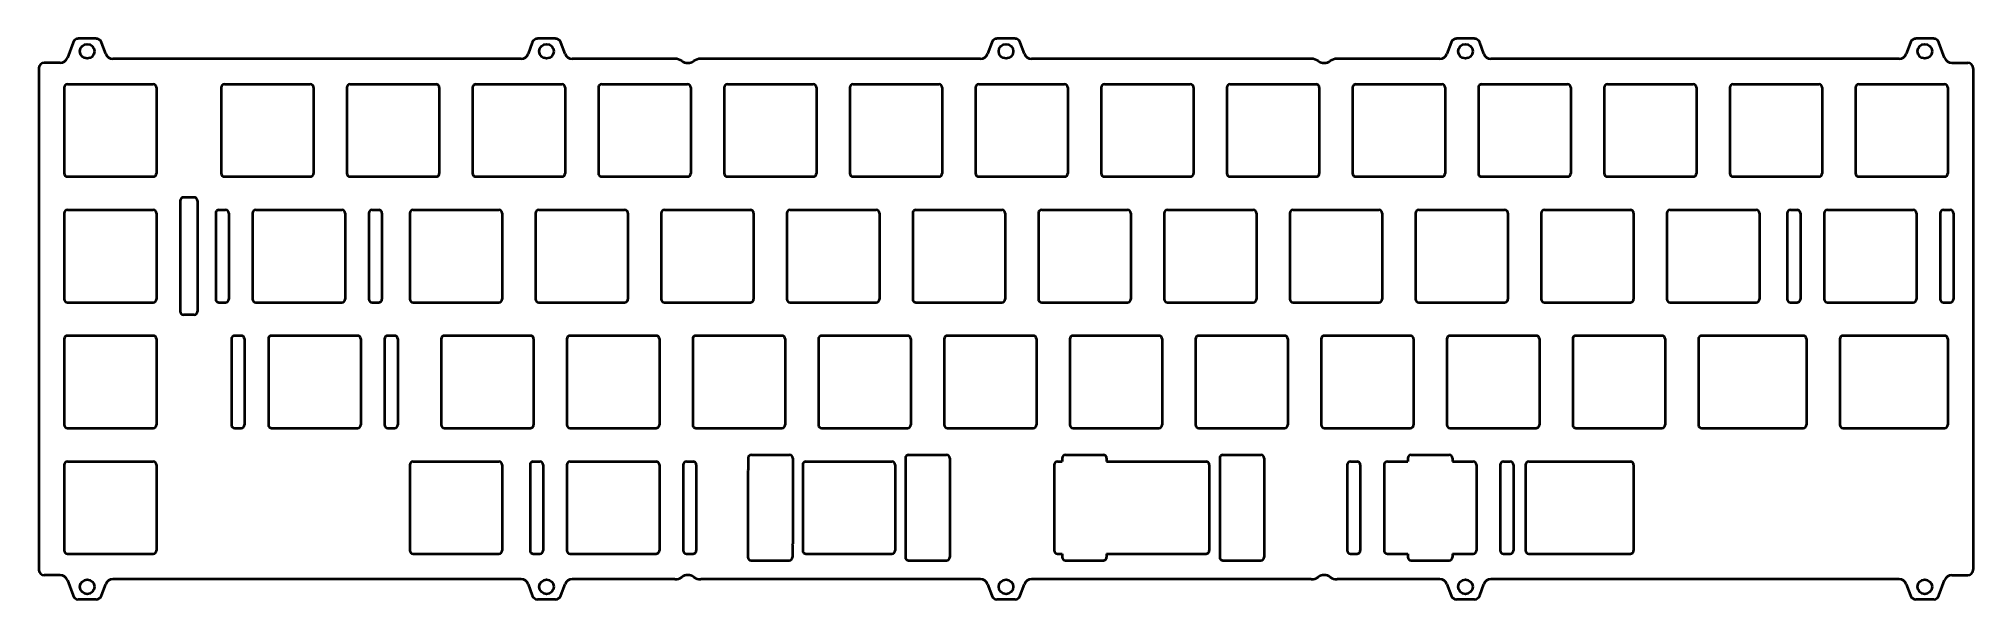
# Model space of a CAD drawing. Header units: inches. Extents: x -147 to 147, y -42 to 42.
import ezdxf

# ---------------------------------------------------------------- set-up
doc = ezdxf.new("R2010")
doc.units = ezdxf.units.IN
doc.header["$MEASUREMENT"] = 0
doc.layers.add('Visible', color=7, linetype='Continuous', lineweight=40)

msp = doc.modelspace()

# ---------------------------------------------------------------- linework, layer by layer
at = {"layer": 'Visible'}
for p, q in [((-141.38, 41.92), (-142.23, 39.58)), ((-137.86, 42.48), (-140.58, 42.48)), ((-136.43, 40.18), (-137.06, 41.92)), ((-71.78, 41.92), (-72.41, 40.18)), ((-68.25, 42.48), (-70.98, 42.48)), ((-66.82, 40.18), (-67.45, 41.92)), ((-2.17, 41.92), (-2.8, 40.18)), ((1.37, 42.48), (-1.37, 42.48)), ((2.8, 40.18), (2.17, 41.92)), ((67.45, 41.92), (66.82, 40.18)), ((70.98, 42.48), (68.25, 42.48)), ((72.41, 40.18), (71.78, 41.92)), ((137.06, 41.92), (136.43, 40.18)), ((140.58, 42.48), (137.86, 42.48)), ((142.23, 39.58), (141.38, 41.92)), ((-143.31, 38.83), (-145.73, 38.83)), ((-73.49, 39.42), (-135.35, 39.42)), ((-50.18, 39.42), (-65.74, 39.42)), ((-3.88, 39.42), (-46.26, 39.42)), ((46.26, 39.42), (3.88, 39.42)), ((65.74, 39.42), (50.18, 39.42)), ((135.35, 39.42), (73.49, 39.42)), ((143.31, 38.83), (145.73, 38.83)), ((-146.58, 37.98), (-146.58, -37.98)), ((-142.23, 35.58), (-129.23, 35.58)), ((-118.42, 35.58), (-105.42, 35.58)), ((-99.37, 35.58), (-86.37, 35.58)), ((-80.32, 35.58), (-67.32, 35.58)), ((-61.27, 35.58), (-48.27, 35.58)), ((-42.22, 35.58), (-29.22, 35.58)), ((-23.17, 35.58), (-10.17, 35.58)), ((-4.12, 35.58), (8.88, 35.58)), ((14.93, 35.58), (27.93, 35.58)), ((33.98, 35.58), (46.98, 35.58)), ((53.03, 35.58), (66.03, 35.58)), ((72.08, 35.58), (85.08, 35.58)), ((91.13, 35.58), (104.13, 35.58)), ((110.18, 35.58), (123.18, 35.58)), ((129.23, 35.58), (142.23, 35.58)), ((146.58, 37.98), (146.58, -37.98)), ((-142.73, 35.07), (-142.73, 22.07)), ((-128.73, 35.07), (-128.73, 22.07)), ((-118.92, 35.07), (-118.92, 22.07)), ((-104.92, 35.07), (-104.92, 22.07)), ((-99.87, 35.07), (-99.87, 22.07)), ((-85.87, 35.07), (-85.87, 22.07)), ((-80.82, 35.07), (-80.82, 22.07)), ((-66.82, 35.07), (-66.82, 22.07)), ((-61.77, 35.07), (-61.77, 22.07)), ((-47.77, 35.07), (-47.77, 22.07)), ((-42.72, 35.07), (-42.72, 22.07)), ((-28.72, 35.07), (-28.72, 22.07)), ((-23.67, 35.07), (-23.67, 22.07)), ((-9.67, 35.07), (-9.67, 22.07)), ((-4.62, 35.07), (-4.62, 22.07)), ((9.38, 35.07), (9.38, 22.07)), ((14.43, 35.07), (14.43, 22.07)), ((28.43, 35.07), (28.43, 22.07)), ((33.48, 35.07), (33.48, 22.07)), ((47.48, 35.07), (47.48, 22.07)), ((52.53, 35.07), (52.53, 22.07)), ((66.53, 35.07), (66.53, 22.07)), ((71.58, 35.07), (71.58, 22.07)), ((85.58, 35.07), (85.58, 22.07)), ((90.63, 35.07), (90.63, 22.07)), ((104.63, 35.07), (104.63, 22.07)), ((109.68, 35.07), (109.68, 22.07)), ((123.68, 35.07), (123.68, 22.07)), ((128.73, 35.07), (128.73, 22.07)), ((142.73, 35.07), (142.73, 22.07)), ((-142.23, 21.57), (-129.23, 21.57)), ((-118.42, 21.57), (-105.42, 21.57)), ((-99.37, 21.57), (-86.37, 21.57)), ((-80.32, 21.57), (-67.32, 21.57)), ((-61.27, 21.57), (-48.27, 21.57)), ((-42.22, 21.57), (-29.22, 21.57)), ((-23.17, 21.57), (-10.17, 21.57)), ((-4.12, 21.57), (8.88, 21.57)), ((14.93, 21.57), (27.93, 21.57)), ((33.98, 21.57), (46.98, 21.57)), ((53.03, 21.57), (66.03, 21.57)), ((72.08, 21.57), (85.08, 21.57)), ((91.13, 21.57), (104.13, 21.57)), ((110.18, 21.57), (123.18, 21.57)), ((129.23, 21.57), (142.23, 21.57)), ((-125.12, 17.93), (-125.12, 1.13)), ((-123.03, 18.43), (-124.62, 18.43)), ((-122.53, 17.93), (-122.53, 1.13)), ((-142.73, 16.02), (-142.73, 3.02)), ((-142.23, 16.52), (-129.23, 16.52)), ((-128.73, 16.02), (-128.73, 3.02)), ((-119.76, 16.02), (-119.76, 3.02)), ((-119.26, 16.52), (-118.26, 16.52)), ((-117.76, 16.02), (-117.76, 3.02)), ((-114.16, 16.02), (-114.16, 3.02)), ((-113.66, 16.52), (-100.66, 16.52)), ((-100.16, 16.02), (-100.16, 3.02)), ((-96.56, 16.02), (-96.56, 3.02)), ((-96.06, 16.52), (-95.06, 16.52)), ((-94.56, 16.02), (-94.56, 3.02)), ((-90.34, 16.02), (-90.34, 3.02)), ((-89.84, 16.52), (-76.84, 16.52)), ((-76.34, 16.02), (-76.34, 3.02)), ((-71.29, 16.02), (-71.29, 3.02)), ((-70.79, 16.52), (-57.79, 16.52)), ((-57.29, 16.02), (-57.29, 3.02)), ((-52.24, 16.02), (-52.24, 3.02)), ((-51.74, 16.52), (-38.74, 16.52)), ((-38.24, 16.02), (-38.24, 3.02)), ((-33.19, 16.02), (-33.19, 3.02)), ((-32.69, 16.52), (-19.69, 16.52)), ((-19.19, 16.02), (-19.19, 3.02)), ((-14.14, 16.02), (-14.14, 3.02)), ((-13.64, 16.52), (-0.64, 16.52)), ((-0.14, 16.02), (-0.14, 3.02)), ((4.91, 16.02), (4.91, 3.02)), ((5.41, 16.52), (18.41, 16.52)), ((18.91, 16.02), (18.91, 3.02)), ((23.96, 16.02), (23.96, 3.02)), ((24.46, 16.52), (37.46, 16.52)), ((37.96, 16.02), (37.96, 3.02)), ((43.01, 16.02), (43.01, 3.02)), ((43.51, 16.52), (56.51, 16.52)), ((57.01, 16.02), (57.01, 3.02)), ((62.06, 16.02), (62.06, 3.02)), ((62.56, 16.52), (75.56, 16.52)), ((76.06, 16.02), (76.06, 3.02)), ((81.11, 16.02), (81.11, 3.02)), ((81.61, 16.52), (94.61, 16.52)), ((95.11, 16.02), (95.11, 3.02)), ((100.16, 16.02), (100.16, 3.02)), ((100.66, 16.52), (113.66, 16.52)), ((114.16, 16.02), (114.16, 3.02)), ((118.37, 16.02), (118.37, 3.02)), ((118.87, 16.52), (119.87, 16.52)), ((120.37, 16.02), (120.37, 3.02)), ((123.97, 16.02), (123.97, 3.02)), ((124.47, 16.52), (137.47, 16.52)), ((137.97, 16.02), (137.97, 3.02)), ((141.57, 16.02), (141.57, 3.02)), ((142.07, 16.52), (143.07, 16.52)), ((143.57, 16.02), (143.57, 3.02)), ((-142.23, 2.52), (-129.23, 2.52)), ((-123.03, 0.62), (-124.62, 0.62)), ((-119.26, 2.52), (-118.26, 2.52)), ((-113.66, 2.52), (-100.66, 2.52)), ((-96.06, 2.52), (-95.06, 2.52)), ((-89.84, 2.52), (-76.84, 2.52)), ((-70.79, 2.52), (-57.79, 2.52)), ((-51.74, 2.52), (-38.74, 2.52)), ((-32.69, 2.52), (-19.69, 2.52)), ((-13.64, 2.52), (-0.64, 2.52)), ((5.41, 2.52), (18.41, 2.52)), ((24.46, 2.52), (37.46, 2.52)), ((43.51, 2.52), (56.51, 2.52)), ((62.56, 2.52), (75.56, 2.52)), ((81.61, 2.52), (94.61, 2.52)), ((100.66, 2.52), (113.66, 2.52)), ((118.87, 2.52), (119.87, 2.52)), ((124.47, 2.52), (137.47, 2.52)), ((142.07, 2.52), (143.07, 2.52)), ((-142.23, -2.52), (-129.23, -2.52)), ((-116.88, -2.52), (-115.88, -2.52)), ((-111.28, -2.52), (-98.27, -2.52)), ((-93.67, -2.52), (-92.67, -2.52)), ((-85.08, -2.52), (-72.08, -2.52)), ((-66.03, -2.52), (-53.03, -2.52)), ((-46.98, -2.52), (-33.98, -2.52)), ((-27.93, -2.52), (-14.93, -2.52)), ((-8.88, -2.52), (4.12, -2.52)), ((10.17, -2.52), (23.17, -2.52)), ((29.22, -2.52), (42.22, -2.52)), ((48.27, -2.52), (61.27, -2.52)), ((67.32, -2.52), (80.32, -2.52)), ((86.37, -2.52), (99.37, -2.52)), ((105.42, -2.52), (120.8, -2.52)), ((126.85, -2.52), (142.23, -2.52)), ((-142.73, -3.03), (-142.73, -16.03)), ((-128.73, -3.03), (-128.73, -16.03)), ((-117.38, -3.03), (-117.38, -16.03)), ((-115.38, -3.03), (-115.38, -16.03)), ((-111.78, -3.03), (-111.78, -16.03)), ((-97.77, -3.03), (-97.77, -16.03)), ((-94.17, -3.03), (-94.17, -16.03)), ((-92.17, -3.03), (-92.17, -16.03)), ((-85.58, -3.03), (-85.58, -16.03)), ((-71.58, -3.03), (-71.58, -16.03)), ((-66.53, -3.03), (-66.53, -16.03)), ((-52.53, -3.03), (-52.53, -16.03)), ((-47.48, -3.03), (-47.48, -16.03)), ((-33.48, -3.03), (-33.48, -16.03)), ((-28.43, -3.03), (-28.43, -16.03)), ((-14.43, -3.03), (-14.43, -16.03)), ((-9.38, -3.03), (-9.38, -16.03)), ((4.62, -3.03), (4.62, -16.03)), ((9.67, -3.03), (9.67, -16.03)), ((23.67, -3.03), (23.67, -16.03)), ((28.72, -3.03), (28.72, -16.03)), ((42.72, -3.03), (42.72, -16.03)), ((47.77, -3.03), (47.77, -16.03)), ((61.77, -3.03), (61.77, -16.03)), ((66.82, -3.03), (66.82, -16.03)), ((80.82, -3.03), (80.82, -16.03)), ((85.87, -3.03), (85.87, -16.03)), ((99.87, -3.03), (99.87, -16.03)), ((104.92, -3.03), (104.92, -16.03)), ((121.3, -3.03), (121.3, -16.03)), ((126.35, -3.03), (126.35, -16.03)), ((142.73, -3.03), (142.73, -16.03)), ((-142.23, -16.52), (-129.23, -16.52)), ((-116.88, -16.52), (-115.88, -16.52)), ((-111.28, -16.52), (-98.27, -16.52)), ((-93.67, -16.52), (-92.67, -16.52)), ((-85.08, -16.52), (-72.08, -16.52)), ((-66.03, -16.52), (-53.03, -16.52)), ((-46.98, -16.52), (-33.98, -16.52)), ((-27.93, -16.52), (-14.93, -16.52)), ((-8.88, -16.52), (4.12, -16.52)), ((10.17, -16.52), (23.17, -16.52)), ((29.22, -16.52), (42.22, -16.52)), ((48.27, -16.52), (61.27, -16.52)), ((67.32, -16.52), (80.32, -16.52)), ((86.37, -16.52), (99.37, -16.52)), ((105.42, -16.52), (120.8, -16.52)), ((126.85, -16.52), (142.23, -16.52)), ((-142.73, -22.08), (-142.73, -35.08)), ((-142.23, -21.57), (-129.23, -21.57)), ((-128.73, -22.08), (-128.73, -35.08)), ((-90.34, -22.08), (-90.34, -35.08)), ((-89.84, -21.57), (-76.84, -21.57)), ((-76.34, -22.08), (-76.34, -35.08)), ((-72.13, -22.08), (-72.13, -35.08)), ((-71.63, -21.57), (-70.63, -21.57)), ((-70.13, -22.08), (-70.13, -35.08)), ((-66.53, -22.08), (-66.53, -35.08)), ((-66.03, -21.57), (-53.03, -21.57)), ((-52.53, -22.08), (-52.53, -35.08)), ((-48.93, -22.08), (-48.93, -35.08)), ((-48.43, -21.57), (-47.43, -21.57)), ((-46.93, -22.08), (-46.93, -35.08)), ((-39.13, -23.07), (-39.13, -36.08)), ((-39.09, -21.08), (-39.09, -22.88)), ((-38.59, -20.57), (-32.8, -20.57)), ((-32.3, -21.08), (-32.3, -34.08)), ((-30.81, -22.08), (-30.81, -35.08)), ((-30.31, -21.57), (-17.31, -21.57)), ((-16.81, -22.08), (-16.81, -35.08)), ((-15.25, -21.08), (-15.25, -36.08)), ((-14.75, -20.57), (-9, -20.57)), ((-8.5, -21.08), (-8.5, -36.08)), ((7.29, -22.08), (7.29, -35.08)), ((7.79, -21.57), (8.5, -21.57)), ((8.5, -21.08), (8.5, -21.57)), ((9, -20.57), (14.75, -20.57)), ((15.25, -21.08), (15.25, -21.57)), ((15.25, -21.57), (30.31, -21.57)), ((30.81, -22.08), (30.81, -35.08)), ((32.38, -21.08), (32.38, -36.08)), ((32.88, -20.57), (38.63, -20.57)), ((39.13, -21.08), (39.13, -36.08)), ((51.69, -22.08), (51.69, -35.08)), ((52.19, -21.57), (53.19, -21.57)), ((53.69, -22.08), (53.69, -35.08)), ((57.29, -22.08), (57.29, -35.08)), ((57.79, -21.57), (60.91, -21.57)), ((60.91, -21.08), (60.91, -21.57)), ((61.41, -20.57), (67.16, -20.57)), ((67.66, -21.08), (67.66, -21.57)), ((67.66, -21.57), (70.79, -21.57)), ((71.29, -22.08), (71.29, -35.08)), ((74.89, -22.08), (74.89, -35.08)), ((75.39, -21.57), (76.39, -21.57)), ((76.89, -22.08), (76.89, -35.08)), ((78.72, -22.08), (78.72, -35.08)), ((79.22, -21.57), (94.61, -21.57)), ((95.11, -22.08), (95.11, -35.08)), ((-32.34, -34.27), (-32.34, -36.08)), ((-142.23, -35.58), (-129.23, -35.58)), ((-89.84, -35.58), (-76.84, -35.58)), ((-71.63, -35.58), (-70.63, -35.58)), ((-66.03, -35.58), (-53.03, -35.58)), ((-48.43, -35.58), (-47.43, -35.58)), ((-38.63, -36.58), (-32.84, -36.58)), ((-30.31, -35.58), (-17.31, -35.58)), ((-14.75, -36.58), (-9, -36.58)), ((7.79, -35.58), (8.5, -35.58)), ((8.5, -35.58), (8.5, -36.08)), ((9, -36.58), (14.75, -36.58)), ((15.25, -35.58), (30.31, -35.58)), ((15.25, -35.58), (15.25, -36.08)), ((32.88, -36.58), (38.63, -36.58)), ((52.19, -35.58), (53.19, -35.58)), ((57.79, -35.58), (60.91, -35.58)), ((60.91, -35.58), (60.91, -36.08)), ((61.41, -36.58), (67.16, -36.58)), ((67.66, -35.58), (70.79, -35.58)), ((67.66, -35.58), (67.66, -36.08)), ((75.39, -35.58), (76.39, -35.58)), ((79.22, -35.58), (94.61, -35.58)), ((-143.31, -38.83), (-145.73, -38.83)), ((-142.23, -39.58), (-141.38, -41.92)), ((-137.06, -41.92), (-136.43, -40.18)), ((-73.49, -39.43), (-135.35, -39.43)), ((-72.41, -40.18), (-71.78, -41.92)), ((-67.45, -41.92), (-66.82, -40.18)), ((-50.18, -39.43), (-65.74, -39.43)), ((-3.88, -39.43), (-46.26, -39.43)), ((-2.8, -40.18), (-2.17, -41.92)), ((2.17, -41.92), (2.8, -40.18)), ((46.26, -39.43), (3.88, -39.43)), ((65.74, -39.43), (50.18, -39.43)), ((66.82, -40.18), (67.45, -41.92)), ((71.78, -41.92), (72.41, -40.18)), ((135.35, -39.43), (73.49, -39.43)), ((136.43, -40.18), (137.06, -41.92)), ((141.38, -41.92), (142.23, -39.58)), ((143.31, -38.83), (145.73, -38.83)), ((-137.86, -42.48), (-140.58, -42.48)), ((-68.25, -42.48), (-70.98, -42.48)), ((1.37, -42.48), (-1.37, -42.48)), ((70.98, -42.48), (68.25, -42.48)), ((140.58, -42.48), (137.86, -42.48))]:
    msp.add_line(p, q, dxfattribs=at)
for centre in [(-139.23, 40.57), (-69.62, 40.57), (0, 40.57), (69.62, 40.57), (139.23, 40.57), (-139.23, -40.58), (-69.62, -40.58), (0, -40.58), (69.62, -40.58), (139.23, -40.58)]:
    msp.add_circle(centre, 1.1, dxfattribs=at)
for centre, radius, start, end in [((-140.58, 41.62), 0.85, 90, 160), ((-137.86, 41.62), 0.85, 20, 90), ((-70.98, 41.62), 0.85, 90, 160), ((-68.25, 41.62), 0.85, 20, 90), ((-1.37, 41.62), 0.85, 90, 160), ((1.37, 41.62), 0.85, 20, 90), ((68.25, 41.62), 0.85, 90, 160), ((70.98, 41.62), 0.85, 20, 90), ((137.86, 41.62), 0.85, 90, 160), ((140.58, 41.62), 0.85, 20, 90), ((-145.73, 37.98), 0.85, 90, 180), ((-143.31, 39.98), 1.15, 270, 340), ((-135.35, 40.57), 1.15, 200, 270), ((-73.49, 40.57), 1.15, 270, 340), ((-65.74, 40.57), 1.15, 200, 270), ((-50.18, 37.57), 1.85, 55.9523, 90), ((-48.22, 40.47), 1.65, 235.9523, 304.0477), ((-46.26, 37.57), 1.85, 90, 124.0477), ((-3.88, 40.57), 1.15, 270, 340), ((3.88, 40.57), 1.15, 200, 270), ((46.26, 37.57), 1.85, 55.9523, 90), ((48.22, 40.47), 1.65, 235.9523, 304.0477), ((50.18, 37.57), 1.85, 90, 124.0477), ((65.74, 40.57), 1.15, 270, 340), ((73.49, 40.57), 1.15, 200, 270), ((135.35, 40.57), 1.15, 270, 340), ((143.31, 39.98), 1.15, 200, 270), ((145.73, 37.98), 0.85, 0, 90), ((-142.23, 35.07), 0.5, 90, 180), ((-129.23, 35.07), 0.5, 0, 90), ((-118.42, 35.07), 0.5, 90, 180), ((-105.42, 35.07), 0.5, 0, 90), ((-99.37, 35.07), 0.5, 90, 180), ((-86.37, 35.07), 0.5, 0, 90), ((-80.32, 35.07), 0.5, 90, 180), ((-67.32, 35.07), 0.5, 0, 90), ((-61.27, 35.07), 0.5, 90, 180), ((-48.27, 35.07), 0.5, 0, 90), ((-42.22, 35.07), 0.5, 90, 180), ((-29.22, 35.07), 0.5, 0, 90), ((-23.17, 35.07), 0.5, 90, 180), ((-10.17, 35.07), 0.5, 0, 90), ((-4.12, 35.07), 0.5, 90, 180), ((8.88, 35.07), 0.5, 0, 90), ((14.93, 35.07), 0.5, 90, 180), ((27.93, 35.07), 0.5, 0, 90), ((33.98, 35.07), 0.5, 90, 180), ((46.98, 35.07), 0.5, 0, 90), ((53.03, 35.07), 0.5, 90, 180), ((66.03, 35.07), 0.5, 0, 90), ((72.08, 35.07), 0.5, 90, 180), ((85.08, 35.07), 0.5, 0, 90), ((91.13, 35.07), 0.5, 90, 180), ((104.13, 35.07), 0.5, 0, 90), ((110.18, 35.07), 0.5, 90, 180), ((123.18, 35.07), 0.5, 0, 90), ((129.23, 35.07), 0.5, 90, 180), ((142.23, 35.07), 0.5, 0, 90), ((-142.23, 22.07), 0.5, 180, 270), ((-129.23, 22.07), 0.5, 270, 0), ((-118.42, 22.07), 0.5, 180, 270), ((-105.42, 22.07), 0.5, 270, 0), ((-99.37, 22.07), 0.5, 180, 270), ((-86.37, 22.07), 0.5, 270, 0), ((-80.32, 22.07), 0.5, 180, 270), ((-67.32, 22.07), 0.5, 270, 0), ((-61.27, 22.07), 0.5, 180, 270), ((-48.27, 22.07), 0.5, 270, 0), ((-42.22, 22.07), 0.5, 180, 270), ((-29.22, 22.07), 0.5, 270, 0), ((-23.17, 22.07), 0.5, 180, 270), ((-10.17, 22.07), 0.5, 270, 0), ((-4.12, 22.07), 0.5, 180, 270), ((8.88, 22.07), 0.5, 270, 0), ((14.93, 22.07), 0.5, 180, 270), ((27.93, 22.07), 0.5, 270, 0), ((33.98, 22.07), 0.5, 180, 270), ((46.98, 22.07), 0.5, 270, 0), ((53.03, 22.07), 0.5, 180, 270), ((66.03, 22.07), 0.5, 270, 0), ((72.08, 22.07), 0.5, 180, 270), ((85.08, 22.07), 0.5, 270, 0), ((91.13, 22.07), 0.5, 180, 270), ((104.13, 22.07), 0.5, 270, 0), ((110.18, 22.07), 0.5, 180, 270), ((123.18, 22.07), 0.5, 270, 0), ((129.23, 22.07), 0.5, 180, 270), ((142.23, 22.07), 0.5, 270, 0), ((-124.62, 17.93), 0.5, 90, 180), ((-123.03, 17.93), 0.5, 0, 90), ((-142.23, 16.02), 0.5, 90, 180), ((-129.23, 16.02), 0.5, 0, 90), ((-119.26, 16.02), 0.5, 90, 180), ((-118.26, 16.02), 0.5, 0, 90), ((-113.66, 16.02), 0.5, 90, 180), ((-100.66, 16.02), 0.5, 0, 90), ((-96.06, 16.02), 0.5, 90, 180), ((-95.06, 16.02), 0.5, 0, 90), ((-89.84, 16.02), 0.5, 90, 180), ((-76.84, 16.02), 0.5, 0, 90), ((-70.79, 16.02), 0.5, 90, 180), ((-57.79, 16.02), 0.5, 0, 90), ((-51.74, 16.02), 0.5, 90, 180), ((-38.74, 16.02), 0.5, 0, 90), ((-32.69, 16.02), 0.5, 90, 180), ((-19.69, 16.02), 0.5, 0, 90), ((-13.64, 16.02), 0.5, 90, 180), ((-0.64, 16.02), 0.5, 0, 90), ((5.41, 16.02), 0.5, 90, 180), ((18.41, 16.02), 0.5, 0, 90), ((24.46, 16.02), 0.5, 90, 180), ((37.46, 16.02), 0.5, 0, 90), ((43.51, 16.02), 0.5, 90, 180), ((56.51, 16.02), 0.5, 0, 90), ((62.56, 16.02), 0.5, 90, 180), ((75.56, 16.02), 0.5, 0, 90), ((81.61, 16.02), 0.5, 90, 180), ((94.61, 16.02), 0.5, 0, 90), ((100.66, 16.02), 0.5, 90, 180), ((113.66, 16.02), 0.5, 0, 90), ((118.87, 16.02), 0.5, 90, 180), ((119.87, 16.02), 0.5, 0, 90), ((124.47, 16.02), 0.5, 90, 180), ((137.47, 16.02), 0.5, 0, 90), ((142.07, 16.02), 0.5, 90, 180), ((143.07, 16.02), 0.5, 0, 90), ((-142.23, 3.02), 0.5, 180, 270), ((-129.23, 3.02), 0.5, 270, 0), ((-119.26, 3.02), 0.5, 180, 270), ((-118.26, 3.02), 0.5, 270, 0), ((-113.66, 3.02), 0.5, 180, 270), ((-100.66, 3.02), 0.5, 270, 0), ((-96.06, 3.02), 0.5, 180, 270), ((-95.06, 3.02), 0.5, 270, 0), ((-89.84, 3.02), 0.5, 180, 270), ((-76.84, 3.02), 0.5, 270, 0), ((-70.79, 3.02), 0.5, 180, 270), ((-57.79, 3.02), 0.5, 270, 0), ((-51.74, 3.02), 0.5, 180, 270), ((-38.74, 3.02), 0.5, 270, 0), ((-32.69, 3.02), 0.5, 180, 270), ((-19.69, 3.02), 0.5, 270, 0), ((-13.64, 3.02), 0.5, 180, 270), ((-0.64, 3.02), 0.5, 270, 0), ((5.41, 3.02), 0.5, 180, 270), ((18.41, 3.02), 0.5, 270, 0), ((24.46, 3.02), 0.5, 180, 270), ((37.46, 3.02), 0.5, 270, 0), ((43.51, 3.02), 0.5, 180, 270), ((56.51, 3.02), 0.5, 270, 0), ((62.56, 3.02), 0.5, 180, 270), ((75.56, 3.02), 0.5, 270, 0), ((81.61, 3.02), 0.5, 180, 270), ((94.61, 3.02), 0.5, 270, 0), ((100.66, 3.02), 0.5, 180, 270), ((113.66, 3.02), 0.5, 270, 0), ((118.87, 3.02), 0.5, 180, 270), ((119.87, 3.02), 0.5, 270, 0), ((124.47, 3.02), 0.5, 180, 270), ((137.47, 3.02), 0.5, 270, 0), ((142.07, 3.02), 0.5, 180, 270), ((143.07, 3.02), 0.5, 270, 0), ((-124.62, 1.13), 0.5, 180, 270), ((-123.03, 1.13), 0.5, 270, 0), ((-142.23, -3.03), 0.5, 90, 180), ((-129.23, -3.03), 0.5, 0, 90), ((-116.88, -3.03), 0.5, 90, 180), ((-115.88, -3.03), 0.5, 0, 90), ((-111.28, -3.03), 0.5, 90, 180), ((-98.27, -3.03), 0.5, 0, 90), ((-93.67, -3.03), 0.5, 90, 180), ((-92.67, -3.03), 0.5, 0, 90), ((-85.08, -3.03), 0.5, 90, 180), ((-72.08, -3.03), 0.5, 0, 90), ((-66.03, -3.03), 0.5, 90, 180), ((-53.03, -3.03), 0.5, 0, 90), ((-46.98, -3.03), 0.5, 90, 180), ((-33.98, -3.03), 0.5, 0, 90), ((-27.93, -3.03), 0.5, 90, 180), ((-14.93, -3.03), 0.5, 0, 90), ((-8.88, -3.03), 0.5, 90, 180), ((4.12, -3.03), 0.5, 0, 90), ((10.17, -3.03), 0.5, 90, 180), ((23.17, -3.03), 0.5, 0, 90), ((29.22, -3.03), 0.5, 90, 180), ((42.22, -3.03), 0.5, 0, 90), ((48.27, -3.03), 0.5, 90, 180), ((61.27, -3.03), 0.5, 0, 90), ((67.32, -3.03), 0.5, 90, 180), ((80.32, -3.03), 0.5, 0, 90), ((86.37, -3.03), 0.5, 90, 180), ((99.37, -3.03), 0.5, 0, 90), ((105.42, -3.03), 0.5, 90, 180), ((120.8, -3.03), 0.5, 0, 90), ((126.85, -3.03), 0.5, 90, 180), ((142.23, -3.03), 0.5, 0, 90), ((-142.23, -16.03), 0.5, 180, 270), ((-129.23, -16.03), 0.5, 270, 0), ((-116.88, -16.03), 0.5, 180, 270), ((-115.88, -16.03), 0.5, 270, 0), ((-111.28, -16.03), 0.5, 180, 270), ((-98.27, -16.03), 0.5, 270, 0), ((-93.67, -16.03), 0.5, 180, 270), ((-92.67, -16.03), 0.5, 270, 0), ((-85.08, -16.03), 0.5, 180, 270), ((-72.08, -16.03), 0.5, 270, 0), ((-66.03, -16.03), 0.5, 180, 270), ((-53.03, -16.03), 0.5, 270, 0), ((-46.98, -16.03), 0.5, 180, 270), ((-33.98, -16.03), 0.5, 270, 0), ((-27.93, -16.03), 0.5, 180, 270), ((-14.93, -16.03), 0.5, 270, 0), ((-8.88, -16.03), 0.5, 180, 270), ((4.12, -16.03), 0.5, 270, 0), ((10.17, -16.03), 0.5, 180, 270), ((23.17, -16.03), 0.5, 270, 0), ((29.22, -16.03), 0.5, 180, 270), ((42.22, -16.03), 0.5, 270, 0), ((48.27, -16.03), 0.5, 180, 270), ((61.27, -16.03), 0.5, 270, 0), ((67.32, -16.03), 0.5, 180, 270), ((80.32, -16.03), 0.5, 270, 0), ((86.37, -16.03), 0.5, 180, 270), ((99.37, -16.03), 0.5, 270, 0), ((105.42, -16.03), 0.5, 180, 270), ((120.8, -16.03), 0.5, 270, 0), ((126.85, -16.03), 0.5, 180, 270), ((142.23, -16.03), 0.5, 270, 0), ((-142.23, -22.08), 0.5, 90, 180), ((-129.23, -22.08), 0.5, 0, 90), ((-89.84, -22.08), 0.5, 90, 180), ((-76.84, -22.08), 0.5, 0, 90), ((-71.63, -22.08), 0.5, 90, 180), ((-70.63, -22.08), 0.5, 0, 90), ((-66.03, -22.08), 0.5, 90, 180), ((-53.03, -22.08), 0.5, 0, 90), ((-48.43, -22.08), 0.5, 90, 180), ((-47.43, -22.08), 0.5, 0, 90), ((-38.63, -23.07), 0.5, 157.518, 180), ((-38.59, -21.08), 0.5, 90, 180), ((-32.8, -21.08), 0.5, 0, 90), ((-30.31, -22.08), 0.5, 90, 180), ((-17.31, -22.08), 0.5, 0, 90), ((-14.75, -21.08), 0.5, 90, 180), ((-9, -21.08), 0.5, 0, 90), ((7.79, -22.08), 0.5, 90, 180), ((9, -21.08), 0.5, 90, 180), ((14.75, -21.08), 0.5, 0, 90), ((30.31, -22.08), 0.5, 0, 90), ((32.88, -21.08), 0.5, 90, 180), ((38.63, -21.08), 0.5, 0, 90), ((52.19, -22.08), 0.5, 90, 180), ((53.19, -22.08), 0.5, 0, 90), ((57.79, -22.08), 0.5, 90, 180), ((61.41, -21.08), 0.5, 90, 180), ((67.16, -21.08), 0.5, 0, 90), ((70.79, -22.08), 0.5, 0, 90), ((75.39, -22.08), 0.5, 90, 180), ((76.39, -22.08), 0.5, 0, 90), ((79.22, -22.08), 0.5, 90, 180), ((94.61, -22.08), 0.5, 0, 90), ((-142.23, -35.08), 0.5, 180, 270), ((-129.23, -35.08), 0.5, 270, 0), ((-89.84, -35.08), 0.5, 180, 270), ((-76.84, -35.08), 0.5, 270, 0), ((-71.63, -35.08), 0.5, 180, 270), ((-70.63, -35.08), 0.5, 270, 0), ((-66.03, -35.08), 0.5, 180, 270), ((-53.03, -35.08), 0.5, 270, 0), ((-48.43, -35.08), 0.5, 180, 270), ((-47.43, -35.08), 0.5, 270, 0), ((-32.8, -34.08), 0.5, 337.518, 0), ((-30.31, -35.08), 0.5, 180, 270), ((-17.31, -35.08), 0.5, 270, 0), ((7.79, -35.08), 0.5, 180, 270), ((30.31, -35.08), 0.5, 270, 0), ((52.19, -35.08), 0.5, 180, 270), ((53.19, -35.08), 0.5, 270, 0), ((57.79, -35.08), 0.5, 180, 270), ((70.79, -35.08), 0.5, 270, 0), ((75.39, -35.08), 0.5, 180, 270), ((76.39, -35.08), 0.5, 270, 0), ((79.22, -35.08), 0.5, 180, 270), ((94.61, -35.08), 0.5, 270, 0), ((-145.73, -37.98), 0.85, 180, 270), ((-38.63, -36.08), 0.5, 180, 270), ((-32.84, -36.08), 0.5, 270, 0), ((-14.75, -36.08), 0.5, 180, 270), ((-9, -36.08), 0.5, 270, 0), ((9, -36.08), 0.5, 180, 270), ((14.75, -36.08), 0.5, 270, 0), ((32.88, -36.08), 0.5, 180, 270), ((38.63, -36.08), 0.5, 270, 0), ((61.41, -36.08), 0.5, 180, 270), ((67.16, -36.08), 0.5, 270, 0), ((145.73, -37.98), 0.85, 270, 0), ((-143.31, -39.98), 1.15, 20, 90), ((-135.35, -40.58), 1.15, 90, 160), ((-73.49, -40.58), 1.15, 20, 90), ((-65.74, -40.58), 1.15, 90, 160), ((-50.18, -37.58), 1.85, 270, 304.0477), ((-48.22, -40.47), 1.65, 55.9523, 124.0477), ((-46.26, -37.58), 1.85, 235.9523, 270), ((-3.88, -40.58), 1.15, 20, 90), ((3.88, -40.58), 1.15, 90, 160), ((46.26, -37.58), 1.85, 270, 304.0477), ((48.22, -40.47), 1.65, 55.9523, 124.0477), ((50.18, -37.58), 1.85, 235.9523, 270), ((65.74, -40.58), 1.15, 20, 90), ((73.49, -40.58), 1.15, 90, 160), ((135.35, -40.58), 1.15, 20, 90), ((143.31, -39.98), 1.15, 90, 160), ((-140.58, -41.63), 0.85, 200, 270), ((-137.86, -41.63), 0.85, 270, 340), ((-70.98, -41.63), 0.85, 200, 270), ((-68.25, -41.63), 0.85, 270, 340), ((-1.37, -41.63), 0.85, 200, 270), ((1.37, -41.63), 0.85, 270, 340), ((68.25, -41.63), 0.85, 200, 270), ((70.98, -41.63), 0.85, 270, 340), ((137.86, -41.63), 0.85, 200, 270), ((140.58, -41.63), 0.85, 270, 340)]:
    msp.add_arc(centre, radius, start, end, dxfattribs=at)

doc.saveas('drawing.dxf')
